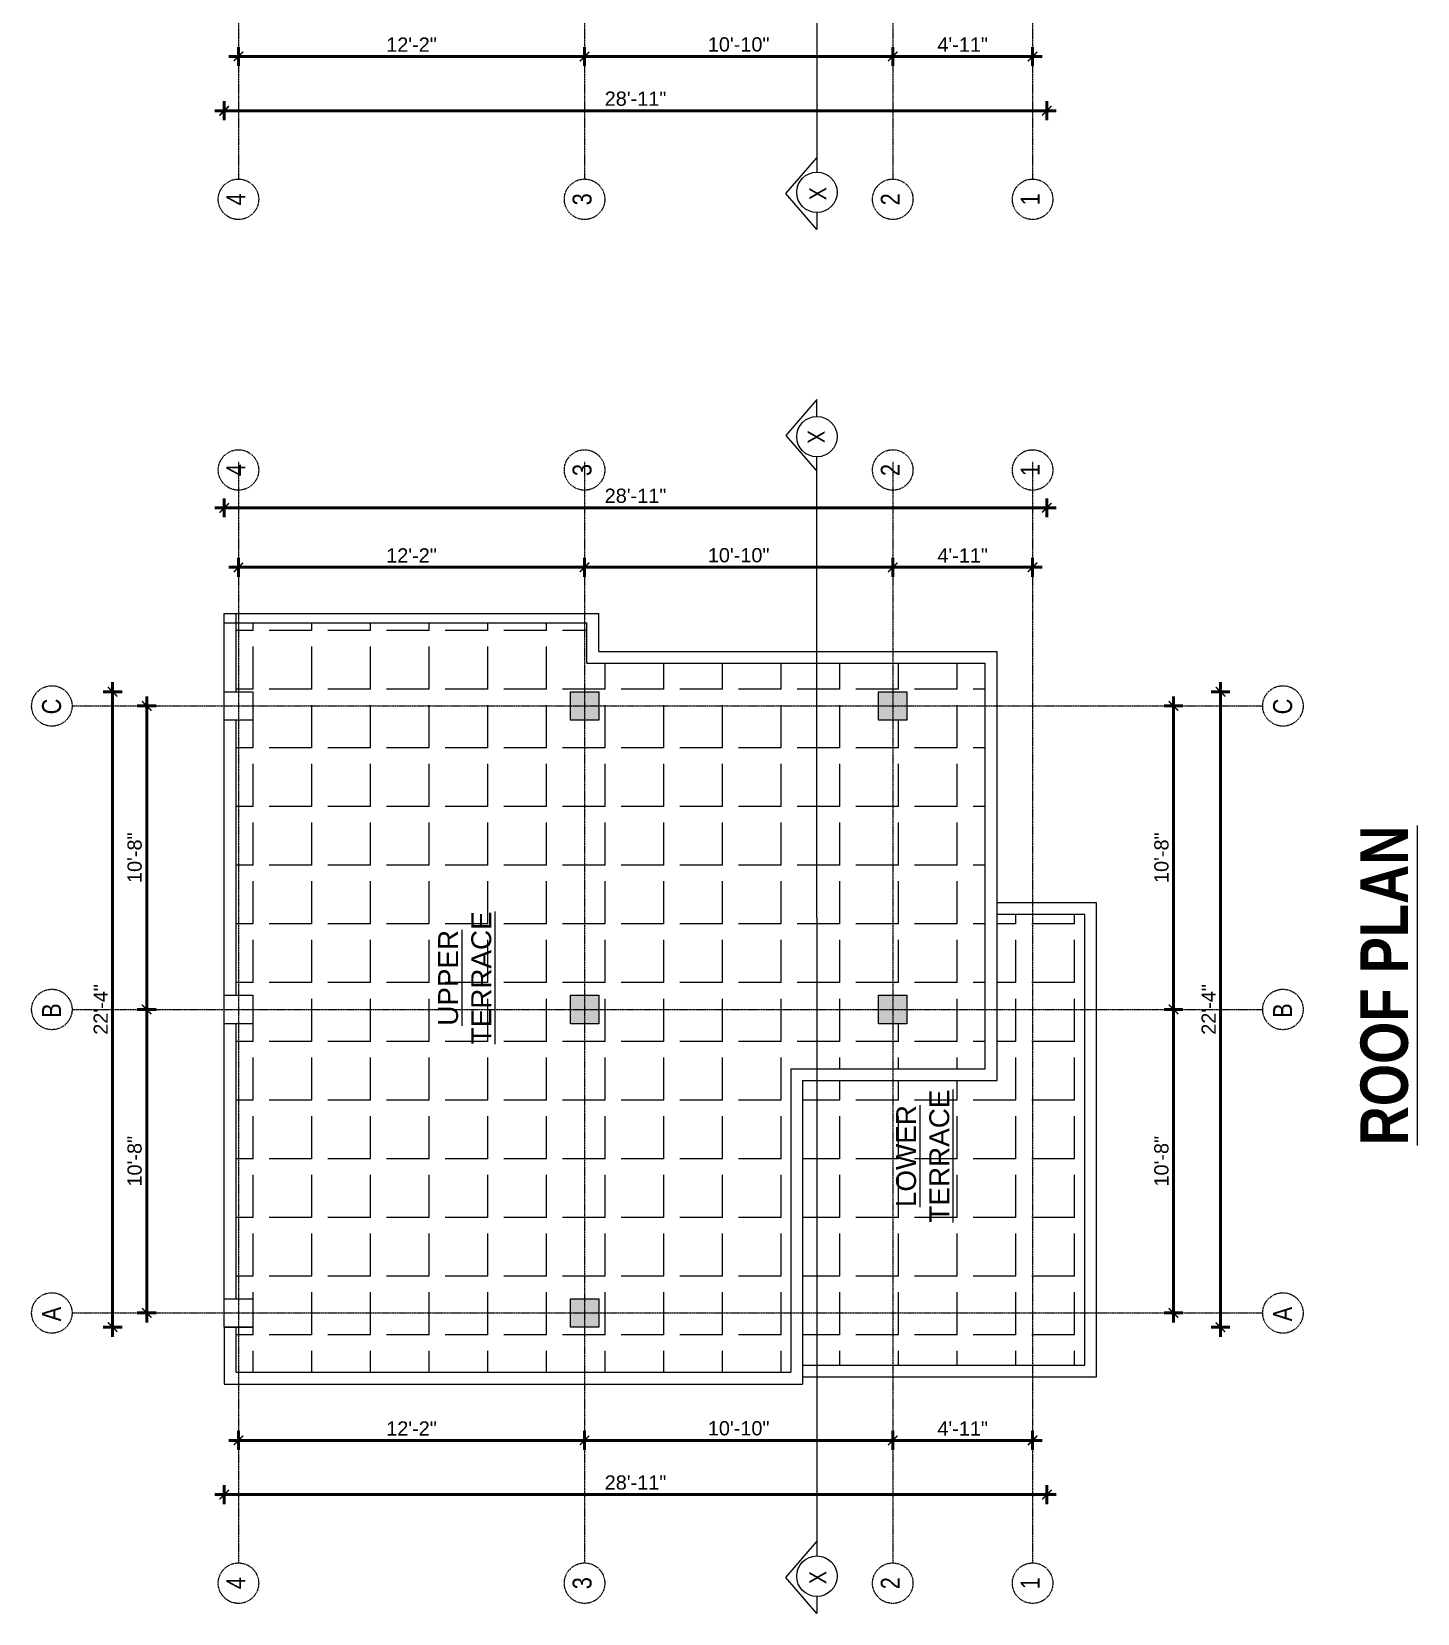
# Model space of a CAD drawing. Header units: inches. Extents: x 141029 to 166402, y -23568 to -18036.
# Drawn here: x 164742 to 165327, y -21520 to -20853 of the extents above; entities that cross this region are included whole.
import ezdxf

# ---------------------------------------------------------------- set-up
doc = ezdxf.new("R2010")
doc.units = ezdxf.units.IN
doc.header["$LTSCALE"] = 0.5
doc.header["$MEASUREMENT"] = 0
doc.header["$PDMODE"] = 66
doc.linetypes.add('CENTER', pattern=[2, 1.25, -0.25, 0.25, -0.25])
for name, color, linetype, lineweight in [('Annotate-Lite.w', 177, 'Continuous', 9), ('Annotations-Bold.w', 177, 'Continuous', 13), ('TEXT', 220, 'Continuous', 9), ('Text-100.w', 254, 'Continuous', 9), ('wall', 1, 'Continuous', 40)]:
    doc.layers.add(name, color=color, linetype=linetype, lineweight=lineweight)
doc.styles.add('ARAIL', font='ARIALN.TTF')
doc.styles.add('arial', font='arial.ttf')
doc.styles.add('gaurav', font='arial.ttf')
doc.styles.get("Standard").update_dxf_attribs({"font": 'arial.ttf'})
doc.dimstyles.new('1 by 96', dxfattribs={"dimtxt": 6, "dimasz": 4, "dimexe": 4, "dimexo": 4, "dimgap": 2, "dimtad": 1, "dimdec": 0, "dimzin": 0, "dimdsep": 46, "dimlunit": 4, "dimtxsty": 'Standard', "dimblk": 'ARCHTICK', "dimcen": 0, "dimdle": 4, "dimadec": 0, "dimazin": 0, "dimtfac": 1, "dimtdec": 0, "dimtix": 1, "dimtofl": 0, "dimtmove": 1, "dimatfit": 3, "dimldrblk": 'ARCHTICK', "dimfxl": 4, "dimfxlon": 1, "dimtolj": 1, "dimtzin": 0, "dimlwd": -1, "dimlwe": -1, "dimarcsym": 0})

# ---------------------------------------------------------------- blocks, each defined once
blk = doc.blocks.new('_ArchTick')
at = {"color": 0, "linetype": 'ByBlock', "const_width": 0.15}
blk.add_lwpolyline([(-0.5, -0.5), (0.5, 0.5)], dxfattribs=at)
blk = doc.blocks.new('*D700')
at = {"layer": 'Defpoints', "color": 0, "transparency": 16777216}
for p in [(165105.43, -20815.45), (165164.43, -20815.45), (165105.43, -20863.19)]:
    blk.add_point(p, dxfattribs=at)
at = {"layer": 'wall', "color": 0, "transparency": 16777216}
for p, q in [((165105.43, -20859.19), (165105.43, -20867.19)), ((165164.43, -20859.19), (165164.43, -20867.19)), ((165168.43, -20863.19), (165101.43, -20863.19))]:
    blk.add_line(p, q, dxfattribs=at)
at = {"layer": 'wall', "color": 0, "transparency": 16777216, "xscale": 4, "yscale": 4, "zscale": 4, "rotation": 180}
blk.add_blockref('_ArchTick', (165105.43, -20863.19), dxfattribs=at)
at = {"layer": 'wall', "color": 0, "transparency": 16777216, "xscale": 4, "yscale": 4, "zscale": 4}
blk.add_blockref('_ArchTick', (165164.43, -20863.19), dxfattribs=at)
at = {"layer": 'wall', "color": 0, "transparency": 16777216, "insert": (165134.93, -20858.17), "char_height": 6, "attachment_point": 5}
blk.add_mtext('\\A1;4\'-11"', dxfattribs=at)
blk = doc.blocks.new('*D701')
at = {"layer": 'Defpoints', "color": 0, "transparency": 16777216}
for p in [(164975.43, -20815.45), (165105.43, -20815.45), (164975.43, -20863.19)]:
    blk.add_point(p, dxfattribs=at)
at = {"layer": 'wall', "color": 0, "transparency": 16777216}
for p, q in [((164975.43, -20859.19), (164975.43, -20867.19)), ((165105.43, -20859.19), (165105.43, -20867.19)), ((165109.43, -20863.19), (164971.43, -20863.19))]:
    blk.add_line(p, q, dxfattribs=at)
at = {"layer": 'wall', "color": 0, "transparency": 16777216, "xscale": 4, "yscale": 4, "zscale": 4, "rotation": 180}
blk.add_blockref('_ArchTick', (164975.43, -20863.19), dxfattribs=at)
at = {"layer": 'wall', "color": 0, "transparency": 16777216, "xscale": 4, "yscale": 4, "zscale": 4}
blk.add_blockref('_ArchTick', (165105.43, -20863.19), dxfattribs=at)
at = {"layer": 'wall', "color": 0, "transparency": 16777216, "insert": (165040.43, -20858.12), "char_height": 6, "attachment_point": 5}
blk.add_mtext('\\A1;10\'-10"', dxfattribs=at)
blk = doc.blocks.new('*D702')
at = {"layer": 'Defpoints', "color": 0, "transparency": 16777216}
for p in [(164829.43, -20815.45), (164975.43, -20815.45), (164829.43, -20863.19)]:
    blk.add_point(p, dxfattribs=at)
at = {"layer": 'wall', "color": 0, "transparency": 16777216}
for p, q in [((164829.43, -20859.19), (164829.43, -20867.19)), ((164975.43, -20859.19), (164975.43, -20867.19)), ((164979.43, -20863.19), (164825.43, -20863.19))]:
    blk.add_line(p, q, dxfattribs=at)
at = {"layer": 'wall', "color": 0, "transparency": 16777216, "xscale": 4, "yscale": 4, "zscale": 4, "rotation": 180}
blk.add_blockref('_ArchTick', (164829.43, -20863.19), dxfattribs=at)
at = {"layer": 'wall', "color": 0, "transparency": 16777216, "xscale": 4, "yscale": 4, "zscale": 4}
blk.add_blockref('_ArchTick', (164975.43, -20863.19), dxfattribs=at)
at = {"layer": 'wall', "color": 0, "transparency": 16777216, "insert": (164902.43, -20858.17), "char_height": 6, "attachment_point": 5}
blk.add_mtext('\\A1;12\'-2"', dxfattribs=at)
blk = doc.blocks.new('*D703')
at = {"layer": 'Defpoints', "color": 0, "transparency": 16777216}
for p in [(164823.43, -20815.45), (165170.43, -20815.45), (165170.43, -20886.07)]:
    blk.add_point(p, dxfattribs=at)
at = {"layer": 'wall', "color": 0, "transparency": 16777216}
for p, q in [((164819.43, -20886.07), (165174.43, -20886.07)), ((164823.43, -20882.07), (164823.43, -20890.07)), ((165170.43, -20882.07), (165170.43, -20890.07))]:
    blk.add_line(p, q, dxfattribs=at)
at = {"layer": 'wall', "color": 0, "transparency": 16777216, "xscale": 4, "yscale": 4, "zscale": 4, "rotation": 180}
blk.add_blockref('_ArchTick', (164823.43, -20886.07), dxfattribs=at)
at = {"layer": 'wall', "color": 0, "transparency": 16777216, "xscale": 4, "yscale": 4, "zscale": 4}
blk.add_blockref('_ArchTick', (165170.43, -20886.07), dxfattribs=at)
at = {"layer": 'wall', "color": 0, "transparency": 16777216, "insert": (164996.93, -20881), "char_height": 6, "attachment_point": 5}
blk.add_mtext('\\A1;28\'-11"', dxfattribs=at)
blk = doc.blocks.new('*D658')
at = {"layer": 'Defpoints', "color": 0, "transparency": 16777216}
for p in [(164790.71, -21265.09), (164823.43, -21265.09), (164823.43, -21393.09)]:
    blk.add_point(p, dxfattribs=at)
at = {"layer": 'wall', "color": 0, "transparency": 16777216}
for p, q in [((164794.71, -21265.09), (164786.71, -21265.09)), ((164790.71, -21397.09), (164790.71, -21261.09)), ((164794.71, -21393.09), (164786.71, -21393.09))]:
    blk.add_line(p, q, dxfattribs=at)
at = {"layer": 'wall', "color": 0, "transparency": 16777216, "xscale": 4, "yscale": 4, "zscale": 4}
for p, rotation in [((164790.71, -21265.09), 90), ((164790.71, -21393.09), 270)]:
    blk.add_blockref('_ArchTick', p, dxfattribs=dict(at, rotation=rotation))
at = {"layer": 'wall', "color": 0, "transparency": 16777216, "insert": (164785.65, -21329.09), "char_height": 6, "attachment_point": 5, "rotation": 90}
blk.add_mtext('\\A1;10\'-8"', dxfattribs=at)
blk = doc.blocks.new('*D659')
at = {"layer": 'Defpoints', "color": 0, "transparency": 16777216}
for p in [(164790.71, -21137.09), (164823.43, -21137.09), (164823.43, -21265.09)]:
    blk.add_point(p, dxfattribs=at)
at = {"layer": 'wall', "color": 0, "transparency": 16777216}
for p, q in [((164790.71, -21269.09), (164790.71, -21133.09)), ((164794.71, -21137.09), (164786.71, -21137.09)), ((164794.71, -21265.09), (164786.71, -21265.09))]:
    blk.add_line(p, q, dxfattribs=at)
at = {"layer": 'wall', "color": 0, "transparency": 16777216, "xscale": 4, "yscale": 4, "zscale": 4}
for p, rotation in [((164790.71, -21137.09), 90), ((164790.71, -21265.09), 270)]:
    blk.add_blockref('_ArchTick', p, dxfattribs=dict(at, rotation=rotation))
at = {"layer": 'wall', "color": 0, "transparency": 16777216, "insert": (164785.65, -21201.09), "char_height": 6, "attachment_point": 5, "rotation": 90}
blk.add_mtext('\\A1;10\'-8"', dxfattribs=at)
blk = doc.blocks.new('*D660')
at = {"layer": 'Defpoints', "color": 0, "transparency": 16777216}
for p in [(164776.33, -21131.09), (164823.43, -21131.09), (164823.43, -21399.09)]:
    blk.add_point(p, dxfattribs=at)
at = {"layer": 'wall', "color": 0, "transparency": 16777216}
for p, q in [((164780.33, -21131.09), (164772.33, -21131.09)), ((164776.33, -21403.09), (164776.33, -21127.09)), ((164780.33, -21399.09), (164772.33, -21399.09))]:
    blk.add_line(p, q, dxfattribs=at)
at = {"layer": 'wall', "color": 0, "transparency": 16777216, "xscale": 4, "yscale": 4, "zscale": 4}
for p, rotation in [((164776.33, -21131.09), 90), ((164776.33, -21399.09), 270)]:
    blk.add_blockref('_ArchTick', p, dxfattribs=dict(at, rotation=rotation))
at = {"layer": 'wall', "color": 0, "transparency": 16777216, "insert": (164771.32, -21265.09), "char_height": 6, "attachment_point": 5, "rotation": 90}
blk.add_mtext('\\A1;22\'-4"', dxfattribs=at)
blk = doc.blocks.new('*D661')
at = {"layer": 'Defpoints', "color": 0, "transparency": 16777216}
for p in [(165105.43, -21399.09), (165164.43, -21399.09), (165105.43, -21446.83)]:
    blk.add_point(p, dxfattribs=at)
at = {"layer": 'wall', "color": 0, "transparency": 16777216}
for p, q in [((165105.43, -21442.83), (165105.43, -21450.83)), ((165164.43, -21442.83), (165164.43, -21450.83)), ((165168.43, -21446.83), (165101.43, -21446.83))]:
    blk.add_line(p, q, dxfattribs=at)
at = {"layer": 'wall', "color": 0, "transparency": 16777216, "xscale": 4, "yscale": 4, "zscale": 4, "rotation": 180}
blk.add_blockref('_ArchTick', (165105.43, -21446.83), dxfattribs=at)
at = {"layer": 'wall', "color": 0, "transparency": 16777216, "xscale": 4, "yscale": 4, "zscale": 4}
blk.add_blockref('_ArchTick', (165164.43, -21446.83), dxfattribs=at)
at = {"layer": 'wall', "color": 0, "transparency": 16777216, "insert": (165134.93, -21441.81), "char_height": 6, "attachment_point": 5}
blk.add_mtext('\\A1;4\'-11"', dxfattribs=at)
blk = doc.blocks.new('*D662')
at = {"layer": 'Defpoints', "color": 0, "transparency": 16777216}
for p in [(164975.43, -21399.09), (165105.43, -21399.09), (164975.43, -21446.83)]:
    blk.add_point(p, dxfattribs=at)
at = {"layer": 'wall', "color": 0, "transparency": 16777216}
for p, q in [((164975.43, -21442.83), (164975.43, -21450.83)), ((165105.43, -21442.83), (165105.43, -21450.83)), ((165109.43, -21446.83), (164971.43, -21446.83))]:
    blk.add_line(p, q, dxfattribs=at)
at = {"layer": 'wall', "color": 0, "transparency": 16777216, "xscale": 4, "yscale": 4, "zscale": 4, "rotation": 180}
blk.add_blockref('_ArchTick', (164975.43, -21446.83), dxfattribs=at)
at = {"layer": 'wall', "color": 0, "transparency": 16777216, "xscale": 4, "yscale": 4, "zscale": 4}
blk.add_blockref('_ArchTick', (165105.43, -21446.83), dxfattribs=at)
at = {"layer": 'wall', "color": 0, "transparency": 16777216, "insert": (165040.43, -21441.76), "char_height": 6, "attachment_point": 5}
blk.add_mtext('\\A1;10\'-10"', dxfattribs=at)
blk = doc.blocks.new('*D663')
at = {"layer": 'Defpoints', "color": 0, "transparency": 16777216}
for p in [(164829.43, -21399.09), (164975.43, -21399.09), (164829.43, -21446.83)]:
    blk.add_point(p, dxfattribs=at)
at = {"layer": 'wall', "color": 0, "transparency": 16777216}
for p, q in [((164829.43, -21442.83), (164829.43, -21450.83)), ((164975.43, -21442.83), (164975.43, -21450.83)), ((164979.43, -21446.83), (164825.43, -21446.83))]:
    blk.add_line(p, q, dxfattribs=at)
at = {"layer": 'wall', "color": 0, "transparency": 16777216, "xscale": 4, "yscale": 4, "zscale": 4, "rotation": 180}
blk.add_blockref('_ArchTick', (164829.43, -21446.83), dxfattribs=at)
at = {"layer": 'wall', "color": 0, "transparency": 16777216, "xscale": 4, "yscale": 4, "zscale": 4}
blk.add_blockref('_ArchTick', (164975.43, -21446.83), dxfattribs=at)
at = {"layer": 'wall', "color": 0, "transparency": 16777216, "insert": (164902.43, -21441.81), "char_height": 6, "attachment_point": 5}
blk.add_mtext('\\A1;12\'-2"', dxfattribs=at)
blk = doc.blocks.new('*D664')
at = {"layer": 'Defpoints', "color": 0, "transparency": 16777216}
for p in [(164823.43, -21399.09), (165170.43, -21399.09), (165170.43, -21469.71)]:
    blk.add_point(p, dxfattribs=at)
at = {"layer": 'wall', "color": 0, "transparency": 16777216}
for p, q in [((164823.43, -21465.71), (164823.43, -21473.71)), ((165170.43, -21465.71), (165170.43, -21473.71)), ((164819.43, -21469.71), (165174.43, -21469.71))]:
    blk.add_line(p, q, dxfattribs=at)
at = {"layer": 'wall', "color": 0, "transparency": 16777216, "xscale": 4, "yscale": 4, "zscale": 4, "rotation": 180}
blk.add_blockref('_ArchTick', (164823.43, -21469.71), dxfattribs=at)
at = {"layer": 'wall', "color": 0, "transparency": 16777216, "xscale": 4, "yscale": 4, "zscale": 4}
blk.add_blockref('_ArchTick', (165170.43, -21469.71), dxfattribs=at)
at = {"layer": 'wall', "color": 0, "transparency": 16777216, "insert": (164996.93, -21464.64), "char_height": 6, "attachment_point": 5}
blk.add_mtext('\\A1;28\'-11"', dxfattribs=at)
blk = doc.blocks.new('*D665')
at = {"layer": 'Defpoints', "color": 0, "transparency": 16777216}
for p in [(164975.43, -21078.62), (164829.43, -21131.09), (164975.43, -21131.09)]:
    blk.add_point(p, dxfattribs=at)
at = {"layer": 'wall', "color": 0, "transparency": 16777216}
for p, q in [((164825.43, -21078.62), (164979.43, -21078.62)), ((164829.43, -21082.62), (164829.43, -21074.62)), ((164975.43, -21082.62), (164975.43, -21074.62))]:
    blk.add_line(p, q, dxfattribs=at)
at = {"layer": 'wall', "color": 0, "transparency": 16777216, "xscale": 4, "yscale": 4, "zscale": 4, "rotation": 180}
blk.add_blockref('_ArchTick', (164829.43, -21078.62), dxfattribs=at)
at = {"layer": 'wall', "color": 0, "transparency": 16777216, "xscale": 4, "yscale": 4, "zscale": 4}
blk.add_blockref('_ArchTick', (164975.43, -21078.62), dxfattribs=at)
at = {"layer": 'wall', "color": 0, "transparency": 16777216, "insert": (164902.43, -21073.6), "char_height": 6, "attachment_point": 5}
blk.add_mtext('\\A1;12\'-2"', dxfattribs=at)
blk = doc.blocks.new('*D666')
at = {"layer": 'Defpoints', "color": 0, "transparency": 16777216}
for p in [(165105.43, -21078.62), (164975.43, -21131.09), (165105.43, -21131.09)]:
    blk.add_point(p, dxfattribs=at)
at = {"layer": 'wall', "color": 0, "transparency": 16777216}
for p, q in [((164971.43, -21078.62), (165109.43, -21078.62)), ((164975.43, -21082.62), (164975.43, -21074.62)), ((165105.43, -21082.62), (165105.43, -21074.62))]:
    blk.add_line(p, q, dxfattribs=at)
at = {"layer": 'wall', "color": 0, "transparency": 16777216, "xscale": 4, "yscale": 4, "zscale": 4, "rotation": 180}
blk.add_blockref('_ArchTick', (164975.43, -21078.62), dxfattribs=at)
at = {"layer": 'wall', "color": 0, "transparency": 16777216, "xscale": 4, "yscale": 4, "zscale": 4}
blk.add_blockref('_ArchTick', (165105.43, -21078.62), dxfattribs=at)
at = {"layer": 'wall', "color": 0, "transparency": 16777216, "insert": (165040.43, -21073.55), "char_height": 6, "attachment_point": 5}
blk.add_mtext('\\A1;10\'-10"', dxfattribs=at)
blk = doc.blocks.new('*D667')
at = {"layer": 'Defpoints', "color": 0, "transparency": 16777216}
for p in [(165164.43, -21078.62), (165105.43, -21131.09), (165164.43, -21259.09)]:
    blk.add_point(p, dxfattribs=at)
at = {"layer": 'wall', "color": 0, "transparency": 16777216}
for p, q in [((165101.43, -21078.62), (165168.43, -21078.62)), ((165105.43, -21082.62), (165105.43, -21074.62)), ((165164.43, -21082.62), (165164.43, -21074.62))]:
    blk.add_line(p, q, dxfattribs=at)
at = {"layer": 'wall', "color": 0, "transparency": 16777216, "xscale": 4, "yscale": 4, "zscale": 4, "rotation": 180}
blk.add_blockref('_ArchTick', (165105.43, -21078.62), dxfattribs=at)
at = {"layer": 'wall', "color": 0, "transparency": 16777216, "xscale": 4, "yscale": 4, "zscale": 4}
blk.add_blockref('_ArchTick', (165164.43, -21078.62), dxfattribs=at)
at = {"layer": 'wall', "color": 0, "transparency": 16777216, "insert": (165134.93, -21073.6), "char_height": 6, "attachment_point": 5}
blk.add_mtext('\\A1;4\'-11"', dxfattribs=at)
blk = doc.blocks.new('*D668')
at = {"layer": 'Defpoints', "color": 0, "transparency": 16777216}
for p in [(164823.43, -21053.53), (164823.43, -21259.09), (165170.43, -21259.09)]:
    blk.add_point(p, dxfattribs=at)
at = {"layer": 'wall', "color": 0, "transparency": 16777216}
for p, q in [((164823.43, -21057.53), (164823.43, -21049.53)), ((165170.43, -21057.53), (165170.43, -21049.53)), ((165174.43, -21053.53), (164819.43, -21053.53))]:
    blk.add_line(p, q, dxfattribs=at)
at = {"layer": 'wall', "color": 0, "transparency": 16777216, "xscale": 4, "yscale": 4, "zscale": 4, "rotation": 180}
blk.add_blockref('_ArchTick', (164823.43, -21053.53), dxfattribs=at)
at = {"layer": 'wall', "color": 0, "transparency": 16777216, "xscale": 4, "yscale": 4, "zscale": 4}
blk.add_blockref('_ArchTick', (165170.43, -21053.53), dxfattribs=at)
at = {"layer": 'wall', "color": 0, "transparency": 16777216, "insert": (164996.93, -21048.47), "char_height": 6, "attachment_point": 5}
blk.add_mtext('\\A1;28\'-11"', dxfattribs=at)
blk = doc.blocks.new('*D669')
at = {"layer": 'Defpoints', "color": 0, "transparency": 16777216}
for p in [(165170.43, -21265.09), (165223.86, -21265.09), (165170.43, -21393.09)]:
    blk.add_point(p, dxfattribs=at)
at = {"layer": 'wall', "color": 0, "transparency": 16777216}
for p, q in [((165219.86, -21265.09), (165227.86, -21265.09)), ((165223.86, -21397.09), (165223.86, -21261.09)), ((165219.86, -21393.09), (165227.86, -21393.09))]:
    blk.add_line(p, q, dxfattribs=at)
at = {"layer": 'wall', "color": 0, "transparency": 16777216, "xscale": 4, "yscale": 4, "zscale": 4}
for p, rotation in [((165223.86, -21265.09), 90), ((165223.86, -21393.09), 270)]:
    blk.add_blockref('_ArchTick', p, dxfattribs=dict(at, rotation=rotation))
at = {"layer": 'wall', "color": 0, "transparency": 16777216, "insert": (165218.8, -21329.09), "char_height": 6, "attachment_point": 5, "rotation": 90}
blk.add_mtext('\\A1;10\'-8"', dxfattribs=at)
blk = doc.blocks.new('*D670')
at = {"layer": 'Defpoints', "color": 0, "transparency": 16777216}
for p in [(165111.43, -21137.09), (165223.86, -21137.09), (165170.43, -21265.09)]:
    blk.add_point(p, dxfattribs=at)
at = {"layer": 'wall', "color": 0, "transparency": 16777216}
for p, q in [((165223.86, -21269.09), (165223.86, -21133.09)), ((165219.86, -21137.09), (165227.86, -21137.09)), ((165219.86, -21265.09), (165227.86, -21265.09))]:
    blk.add_line(p, q, dxfattribs=at)
at = {"layer": 'wall', "color": 0, "transparency": 16777216, "xscale": 4, "yscale": 4, "zscale": 4}
for p, rotation in [((165223.86, -21137.09), 90), ((165223.86, -21265.09), 270)]:
    blk.add_blockref('_ArchTick', p, dxfattribs=dict(at, rotation=rotation))
at = {"layer": 'wall', "color": 0, "transparency": 16777216, "insert": (165218.8, -21201.09), "char_height": 6, "attachment_point": 5, "rotation": 90}
blk.add_mtext('\\A1;10\'-8"', dxfattribs=at)
blk = doc.blocks.new('*D671')
at = {"layer": 'Defpoints', "color": 0, "transparency": 16777216}
for p in [(165111.43, -21131.09), (165243.69, -21131.09), (165170.43, -21399.09)]:
    blk.add_point(p, dxfattribs=at)
at = {"layer": 'wall', "color": 0, "transparency": 16777216}
for p, q in [((165239.69, -21131.09), (165247.69, -21131.09)), ((165243.69, -21403.09), (165243.69, -21127.09)), ((165239.69, -21399.09), (165247.69, -21399.09))]:
    blk.add_line(p, q, dxfattribs=at)
at = {"layer": 'wall', "color": 0, "transparency": 16777216, "xscale": 4, "yscale": 4, "zscale": 4}
for p, rotation in [((165243.69, -21131.09), 90), ((165243.69, -21399.09), 270)]:
    blk.add_blockref('_ArchTick', p, dxfattribs=dict(at, rotation=rotation))
at = {"layer": 'wall', "color": 0, "transparency": 16777216, "insert": (165238.68, -21265.09), "char_height": 6, "attachment_point": 5, "rotation": 90}
blk.add_mtext('\\A1;22\'-4"', dxfattribs=at)

msp = doc.modelspace()

# ---------------------------------------------------------------- hatches: boundary and pattern name
at = {"layer": 'Annotations-Bold.w', "linetype": 'CENTER', "ltscale": 0.3}
h = msp.add_hatch(dxfattribs=at)
h.set_pattern_fill('ANGLE', color=0, scale=90, angle=90, style=0)
h.set_pattern_definition([(90, (143426.884, -173268.304), (-24.75, 2e-15), [18, -6.75]), (180, (143426.884, -173268.304), (-3e-15, -24.75), [18, -6.75])])
h.paths.add_polyline_path([(164976.43, -21119.09), (164976.43, -21102.09), (164828.43, -21102.09), (164828.43, -21131.09), (164835.43, -21131.09), (164835.43, -21143.09), (164828.43, -21143.09), (164828.43, -21259.09), (164835.43, -21259.09), (164835.43, -21271.09), (164828.43, -21271.09), (164828.43, -21387.09), (164835.43, -21387.09), (164835.43, -21399.09), (164828.43, -21399.09), (164828.43, -21418.09), (165062.43, -21418.09), (165062.43, -21290.09), (165144.43, -21290.09), (165144.43, -21119.09)])
h.paths.add_polyline_path([(164981.43, -21259.09), (164981.43, -21271.09), (164969.43, -21271.09), (164969.43, -21259.09)], flags=16)
h.paths.add_polyline_path([(164981.43, -21143.09), (164969.43, -21143.09), (164969.43, -21131.09), (164981.43, -21131.09)], flags=16)
h.paths.add_polyline_path([(165099.43, -21259.09), (165111.43, -21259.09), (165111.43, -21271.09), (165099.43, -21271.09)], flags=16)
h.paths.add_polyline_path([(165099.43, -21143.09), (165099.43, -21131.09), (165111.43, -21131.09), (165111.43, -21143.09)], flags=16)
h.paths.add_polyline_path([(164981.43, -21387.09), (164981.43, -21399.09), (164969.43, -21399.09), (164969.43, -21387.09)], flags=16)
h.paths.add_polyline_path([(165149.43, -21295.09), (165067.43, -21295.09), (165067.43, -21415.09), (165186.43, -21415.09), (165186.43, -21225.09), (165149.43, -21225.09)])
h.paths.add_polyline_path([(164940.79, -21281.71), (164940.79, -21221.43), (164909.34, -21221.43), (164909.34, -21281.71)], flags=24)
h.paths.add_polyline_path([(165134.13, -21356.89), (165134.13, -21296.62), (165102.67, -21296.62), (165102.67, -21356.89)], flags=24)
at = {"layer": 'wall'}
for points in [[(164969.43, -21131.09), (164969.43, -21143.09), (164981.43, -21143.09), (164981.43, -21131.09)], [(165099.43, -21131.09), (165099.43, -21143.09), (165111.43, -21143.09), (165111.43, -21131.09)], [(164969.43, -21259.09), (164969.43, -21271.09), (164981.43, -21271.09), (164981.43, -21259.09)], [(165099.43, -21259.09), (165099.43, -21271.09), (165111.43, -21271.09), (165111.43, -21259.09)], [(164969.43, -21387.09), (164969.43, -21399.09), (164981.43, -21399.09), (164981.43, -21387.09)]]:
    msp.add_hatch(color=256, dxfattribs=at).paths.add_polyline_path(points)

# ---------------------------------------------------------------- linework, layer by layer
at = {"layer": 'Annotate-Lite.w', "color": 1}
for p, q in [((164823.43, -21131.09), (164823.43, -21098.09)), ((164823.43, -21098.09), (164981.43, -21098.09)), ((164828.43, -21131.09), (164828.43, -21098.09)), ((164981.43, -21114.09), (164981.43, -21098.09)), ((164823.43, -21102.09), (164976.43, -21102.09)), ((164976.43, -21119.09), (164976.43, -21102.09)), ((164976.43, -21119.09), (165144.43, -21119.09)), ((164981.43, -21114.09), (165149.43, -21114.09)), ((165144.43, -21290.09), (165144.43, -21119.09)), ((165149.43, -21131.09), (165149.43, -21114.09)), ((165149.43, -21295.09), (165149.43, -21118.09)), ((164823.43, -21399.09), (164823.43, -21131.09)), ((164828.43, -21259.09), (164828.43, -21143.09)), ((165191.43, -21220.09), (165149.43, -21220.09)), ((165186.43, -21225.09), (165149.43, -21225.09)), ((165186.43, -21415.09), (165186.43, -21225.09)), ((165191.43, -21420.09), (165191.43, -21220.09)), ((165191.43, -21420.09), (165191.43, -21271.09)), ((165191.43, -21420.09), (165191.43, -21271.09)), ((165062.43, -21290.09), (165062.43, -21418.09)), ((165062.43, -21290.09), (165144.43, -21290.09)), ((165067.43, -21295.09), (165067.43, -21423.09)), ((165067.43, -21295.09), (165149.43, -21295.09)), ((164823.43, -21399.09), (164823.43, -21423.09)), ((164828.43, -21418.09), (164828.43, -21399.09)), ((164828.43, -21418.09), (165062.43, -21418.09)), ((165067.43, -21415.09), (165186.43, -21415.09)), ((164823.43, -21423.09), (165067.43, -21423.09)), ((165067.43, -21420.09), (165191.43, -21420.09))]:
    msp.add_line(p, q, dxfattribs=at)
at = {"layer": 'Annotate-Lite.w'}
for p, q in [((164828.43, -21387.09), (164828.43, -21271.09)), ((164823.43, -21399.09), (164835.43, -21399.09))]:
    msp.add_line(p, q, dxfattribs=at)
for points in [[(164823.43, -21143.09), (164823.43, -21131.09), (164835.43, -21131.09), (164835.43, -21143.09)], [(164969.43, -21143.09), (164969.43, -21131.09), (164981.43, -21131.09), (164981.43, -21143.09)], [(165099.43, -21143.09), (165099.43, -21131.09), (165111.43, -21131.09), (165111.43, -21143.09)], [(164823.43, -21271.09), (164823.43, -21259.09), (164835.43, -21259.09), (164835.43, -21271.09)], [(164969.43, -21271.09), (164969.43, -21259.09), (164981.43, -21259.09), (164981.43, -21271.09)], [(165099.43, -21271.09), (165099.43, -21259.09), (165111.43, -21259.09), (165111.43, -21271.09)], [(164823.43, -21399.09), (164823.43, -21387.09), (164835.43, -21387.09), (164835.43, -21399.09)], [(164969.43, -21399.09), (164969.43, -21387.09), (164981.43, -21387.09), (164981.43, -21399.09)]]:
    msp.add_lwpolyline(points, close=True, dxfattribs=at)
at = {"layer": 'Annotations-Bold.w', "color": 0, "linetype": 'CENTER', "ltscale": 0.3}
for p, q in [((164829.43, -20450.44), (164829.43, -20914.87)), ((164975.43, -20450.44), (164975.43, -20914.87)), ((165105.43, -20450.44), (165105.43, -20914.87)), ((165164.43, -20450.44), (165164.43, -20914.87)), ((164829.43, -21034.08), (164829.43, -21498.51)), ((164975.43, -21034.08), (164975.43, -21498.51)), ((165105.43, -21034.08), (165105.43, -21498.51)), ((165164.43, -21034.08), (165164.43, -21498.51)), ((164759.25, -21137.09), (165261.48, -21137.09)), ((164759.25, -21265.09), (165261.48, -21265.09)), ((164759.25, -21393.09), (165261.48, -21393.09))]:
    msp.add_line(p, q, dxfattribs=at)
for centre in [(164829.43, -20923.41), (164975.43, -20923.41), (165105.43, -20923.41), (165164.43, -20923.41), (164829.43, -21037.57), (164975.43, -21037.57), (165105.43, -21037.57), (165164.43, -21037.57), (164750.71, -21137.09), (165270.02, -21137.09), (164750.71, -21265.09), (165270.02, -21265.09), (164750.71, -21393.09), (165270.02, -21393.09), (164829.43, -21507.05), (164975.43, -21507.05), (165105.43, -21507.05), (165164.43, -21507.05)]:
    msp.add_circle(centre, 8.53, dxfattribs=at)
at = {"layer": 'TEXT'}
for points in [[(165073.45, -20642.63), (165073.45, -20911.93)], [(165073.45, -20929), (165073.45, -20936.14), (165060.36, -20921), (165073.45, -20905.86)], [(165073.45, -21014.98), (165073.45, -21007.84), (165060.36, -21022.98), (165073.45, -21038.12)], [(165073.45, -21226.27), (165073.45, -21032.05)], [(165073.45, -21226.27), (165073.45, -21495.57)], [(165073.45, -21512.64), (165073.45, -21519.78), (165060.36, -21504.64), (165073.45, -21489.5)]]:
    msp.add_lwpolyline(points, dxfattribs=at)
for centre in [(165073.45, -20920.47), (165073.45, -21023.51), (165073.45, -21504.11)]:
    msp.add_circle(centre, 8.53, dxfattribs=at)

# ---------------------------------------------------------------- texts
at = {"layer": 'Annotations-Bold.w', "color": 0, "linetype": 'CENTER', "ltscale": 0.3, "char_height": 8, "attachment_point": 1, "rotation": 90, "style": 'ARAIL'}
for s, insert in [('4', (164824.38, -20925.96)), ('3', (164970.38, -20925.96)), ('2', (165100.38, -20925.96)), ('1', (165159.38, -20925.96)), ('4', (164824.38, -21040.12)), ('3', (164970.38, -21040.12)), ('2', (165100.38, -21040.12)), ('1', (165159.38, -21040.12)), ('C', (164746.58, -21140.62)), ('C', (165265.88, -21140.62)), ('B', (164746.58, -21268.62)), ('B', (165265.88, -21268.62)), ('A', (164746.58, -21396.62)), ('A', (165265.88, -21396.62)), ('4', (164824.38, -21509.6)), ('3', (164970.38, -21509.6)), ('2', (165100.38, -21509.6)), ('1', (165159.38, -21509.6))]:
    msp.add_mtext_dynamic_manual_height_columns(s, width=6.5393, gutter_width=100, heights=[0], dxfattribs=dict(at, insert=insert))
at = {"layer": 'Annotations-Bold.w', "color": 0, "linetype": 'CENTER', "ltscale": 0.3, "char_height": 8.4, "width": 77.2712, "attachment_point": 2, "rotation": 90, "style": 'gaurav'}
for s, insert in [('{\\LUPPER\\PTERRACE}', (164913.66, -21251.75)), ('{\\LLOWER\\PTERRACE}', (165106.85, -21326.93))]:
    msp.add_mtext(s, dxfattribs=dict(at, insert=insert))
at = {"layer": 'TEXT', "char_height": 7.2, "style": 'ARAIL'}
for insert, attachment_point, rotation in [((165077.4, -20923.79), 7, 90), ((165069.54, -21026.35), 9, 270), ((165077.4, -21507.43), 7, 90)]:
    msp.add_mtext_dynamic_manual_height_columns('X', width=125.4648, gutter_width=90, heights=[0], dxfattribs=dict(at, insert=insert, attachment_point=attachment_point, rotation=rotation))
at = {"layer": 'Text-100.w', "insert": (165302.74, -21254.97), "char_height": 20, "width": 569.1024, "attachment_point": 2, "rotation": 90, "style": 'arial'}
msp.add_mtext('\\A1;{\\fArial Narrow|b1|i0|c0|p34;\\LROOF PLAN}', dxfattribs=at)

# ---------------------------------------------------------------- dimensions: what is measured, and where the dimension line sits
at = {"layer": 'wall'}
for base, p1, p2, angle, picture, middle in [((165170.43, -20886.07), (164823.43, -20815.45), (165170.43, -20815.45), 180, '*D703', (164996.93, -20881)), ((164829.43, -20863.19), (164975.43, -20815.45), (164829.43, -20815.45), 180, '*D702', (164902.43, -20858.17)), ((164975.43, -20863.19), (165105.43, -20815.45), (164975.43, -20815.45), 180, '*D701', (165040.43, -20858.12)), ((165105.43, -20863.19), (165164.43, -20815.45), (165105.43, -20815.45), 180, '*D700', (165134.93, -20858.17)), ((164823.43, -21053.53), (165170.43, -21259.09), (164823.43, -21259.09), 180, '*D668', (164996.93, -21048.47)), ((164975.43, -21078.62), (164829.43, -21131.09), (164975.43, -21131.09), 180, '*D665', (164902.43, -21073.6)), ((165105.43, -21078.62), (164975.43, -21131.09), (165105.43, -21131.09), 180, '*D666', (165040.43, -21073.55)), ((165164.43, -21078.62), (165105.43, -21131.09), (165164.43, -21259.09), 180, '*D667', (165134.93, -21073.6)), ((164776.33, -21131.09), (164823.43, -21399.09), (164823.43, -21131.09), 90, '*D660', (164771.32, -21265.09)), ((164790.71, -21137.09), (164823.43, -21265.09), (164823.43, -21137.09), 90, '*D659', (164785.65, -21201.09)), ((165243.69, -21131.09), (165170.43, -21399.09), (165111.43, -21131.09), 90, '*D671', (165238.68, -21265.09)), ((165223.86, -21137.09), (165170.43, -21265.09), (165111.43, -21137.09), 90, '*D670', (165218.8, -21201.09)), ((164790.71, -21265.09), (164823.43, -21393.09), (164823.43, -21265.09), 90, '*D658', (164785.65, -21329.09)), ((165223.86, -21265.09), (165170.43, -21393.09), (165170.43, -21265.09), 90, '*D669', (165218.8, -21329.09)), ((165170.43, -21469.71), (164823.43, -21399.09), (165170.43, -21399.09), 180, '*D664', (164996.93, -21464.64)), ((164829.43, -21446.83), (164975.43, -21399.09), (164829.43, -21399.09), 180, '*D663', (164902.43, -21441.81)), ((164975.43, -21446.83), (165105.43, -21399.09), (164975.43, -21399.09), 180, '*D662', (165040.43, -21441.76)), ((165105.43, -21446.83), (165164.43, -21399.09), (165105.43, -21399.09), 180, '*D661', (165134.93, -21441.81))]:
    dim = msp.add_linear_dim(base=base, p1=p1, p2=p2, angle=angle, dimstyle='1 by 96', dxfattribs=at)
    dim.commit()
    dim.dimension.update_dxf_attribs({"geometry": picture, "text_midpoint": middle})

doc.saveas('drawing.dxf')
